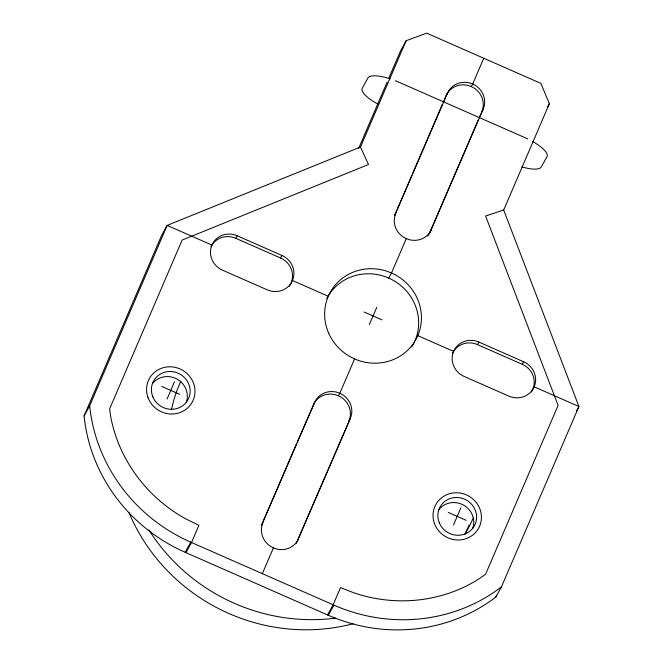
<?xml version="1.0" encoding="UTF-8"?>
<svg xmlns="http://www.w3.org/2000/svg" width="663" height="663" viewBox="0 0 663 663"><rect width="100%" height="100%" fill="white"/><g stroke="black" fill="none" stroke-linecap="round" stroke-linejoin="round"><path stroke-width="0.99" d="M84.077 415.925L161.573 235.531L167.159 225.403L360.481 147.02L406.154 40.708L426.682 33.15L540.834 83.356L549.37 103.693L503.698 210.005L578.923 406.502L501.427 586.888L495.841 597.023A166.305 158.871 28.9 0 1 328.351 615.281L185.134 552.287A166.305 158.871 28.9 0 1 84.077 415.925L89.662 405.797L167.159 225.403L211.92 245.086A19.567 18.688 28.9 0 0 222.445 270.139L267.197 289.83A19.567 18.688 28.9 0 0 292.482 280.524L328.284 296.27M167.084 398.993L174.468 381.813M358.559 148.603L387.101 82.162M388.733 78.367L400.56 50.836L406.154 40.708M296.469 443.928L261.487 525.361L314.552 402.565A19.567 18.688 28.9 0 1 339.829 393.258L354.589 358.898M297.281 442.03L314.552 402.565M394.742 215.177L411.831 175.405M412.643 173.507L442.337 104.381M443.157 102.492L445.594 96.806M394.8 215.276L447.401 93.326A19.567 18.688 28.9 0 1 472.686 84.019L483.758 58.253M262.324 573.669L273.405 547.887A19.567 18.688 28.9 0 1 262.88 522.825M369.357 324.538L376.733 307.359M395.736 213.585A19.567 18.688 28.9 0 0 406.262 238.639L391.493 272.999L388.7 278.07M295.913 543.701A19.567 18.688 28.9 0 0 297.289 541.107L350.354 418.32A19.567 18.688 28.9 0 0 339.829 393.258L338.437 395.794A19.567 18.688 28.9 0 0 313.151 405.101M427.627 236.045A19.567 18.688 28.9 0 0 430.146 231.868L478.147 120.127M479.366 117.293L483.203 109.08A19.567 18.688 28.9 0 0 472.686 84.019L471.285 86.555A19.567 18.688 28.9 0 0 446 95.862L447.401 93.326M297.289 541.107L350.354 418.32M430.146 231.868L483.203 109.08M453.533 524.972L460.909 507.792M495.841 597.023L496.653 595.125M210.933 246.735A19.567 18.688 28.9 0 1 235.804 238.315L237.205 235.779L281.957 255.47A19.567 18.688 28.9 0 1 292.482 280.524M289.151 286.457A19.567 18.688 28.9 0 0 280.565 257.998L281.957 255.47M185.134 552.287L190.72 542.16A166.305 158.871 28.9 0 1 89.662 405.797M185.93 552.66L191.524 542.533L198.9 525.353L186.262 519.129A146.722 140.158 28.9 0 1 110.829 417.342L109.594 408.963L182.143 240.072L368.495 164.515L360.481 147.02M547.514 107.074L549.37 103.693M327.539 614.941L333.133 604.813L340.517 587.633L353.636 592.739A146.722 140.158 28.9 0 0 478.645 579.114L485.548 574.307L558.105 405.424L485.589 216.014L503.698 210.005M452.622 353.031A19.567 18.688 28.9 0 1 477.493 344.611L478.893 342.075L523.646 361.766A19.567 18.688 28.9 0 1 534.171 386.819L578.923 406.502L576.595 410.72M328.351 615.281L333.945 605.145A166.305 158.871 28.9 0 0 501.427 586.888M531.394 391.941A19.567 18.688 28.9 0 0 522.253 364.294L523.646 361.766M333.945 605.145L190.72 542.16M235.804 238.315L280.565 257.998M477.493 344.611L522.253 364.294M364.095 312.016L381.996 319.889M417.798 335.635L453.608 351.382A19.567 18.688 28.9 0 0 464.133 376.435L508.886 396.126A19.567 18.688 28.9 0 0 534.171 386.819M161.822 386.463L179.731 394.336M448.271 512.449L466.172 520.322M473.481 517.612A185.947 177.634 28.9 0 1 464.763 534.411M335.669 618.115A185.947 177.634 28.9 0 1 148.877 529.911M353.155 623.742A185.947 177.634 28.9 0 1 129.036 512.723M469.097 525.013A185.947 177.634 28.9 0 1 465.343 533.151M171.601 409.212A136.959 130.835 28.9 0 1 180.825 381.358M338.437 395.794A19.567 18.688 28.9 0 1 348.953 420.848M471.285 86.555A19.567 18.688 28.9 0 1 481.81 111.608M431.538 229.34A19.567 18.688 28.9 0 1 406.262 238.639M326.784 298.582A48.913 46.725 28.9 0 1 390.151 278.733A48.913 46.725 28.9 0 1 415.005 340.699M414.599 341.627A48.913 46.725 28.9 0 1 411.673 347.014M298.69 538.58A19.567 18.688 28.9 0 1 273.405 547.887M439.047 509.399A19.567 18.688 28.9 0 1 463.636 505.189A19.567 18.688 28.9 0 1 472.686 528.419M453.608 351.382A19.567 18.688 28.9 0 1 478.893 342.075M152.598 383.413A19.567 18.688 28.9 0 1 177.195 379.203A19.567 18.688 28.9 0 1 186.245 402.433M211.92 245.086A19.567 18.688 28.9 0 1 237.205 235.779M527.74 138.957A29.346 8.644 23.2 0 0 524.276 137.349L398.952 82.237A29.346 8.644 23.2 0 0 395.413 80.762M532.679 141.55A29.346 8.644 23.2 0 1 546.934 156.758L541.34 166.885A29.346 8.644 23.2 0 1 521.748 166.877M390.101 78.839A29.346 8.644 23.2 0 0 367.907 78.019L362.313 88.154A29.346 8.644 23.2 0 0 378.167 104.24M328.657 333.124A48.913 46.725 28.9 0 0 411.972 345.489A48.913 46.725 28.9 0 0 378.498 269.253A48.913 46.725 28.9 0 0 328.657 333.124M439.345 522.966A19.567 18.688 28.9 0 0 472.603 528.436A19.567 18.688 28.9 0 0 459.716 497.747A19.567 18.688 28.9 0 0 439.345 522.966M152.896 396.98A19.567 18.688 28.9 0 0 186.162 402.458A19.567 18.688 28.9 0 0 173.275 371.769A19.567 18.688 28.9 0 0 152.896 396.98M147.932 397.344A24.456 23.362 28.9 0 0 189.129 406.485A24.456 23.362 28.9 0 0 175.264 367.377A24.456 23.362 28.9 0 0 147.932 397.344M434.381 523.322A24.456 23.362 28.9 0 0 475.578 532.464A24.456 23.362 28.9 0 0 461.713 493.355A24.456 23.362 28.9 0 0 434.381 523.322"/></g></svg>
